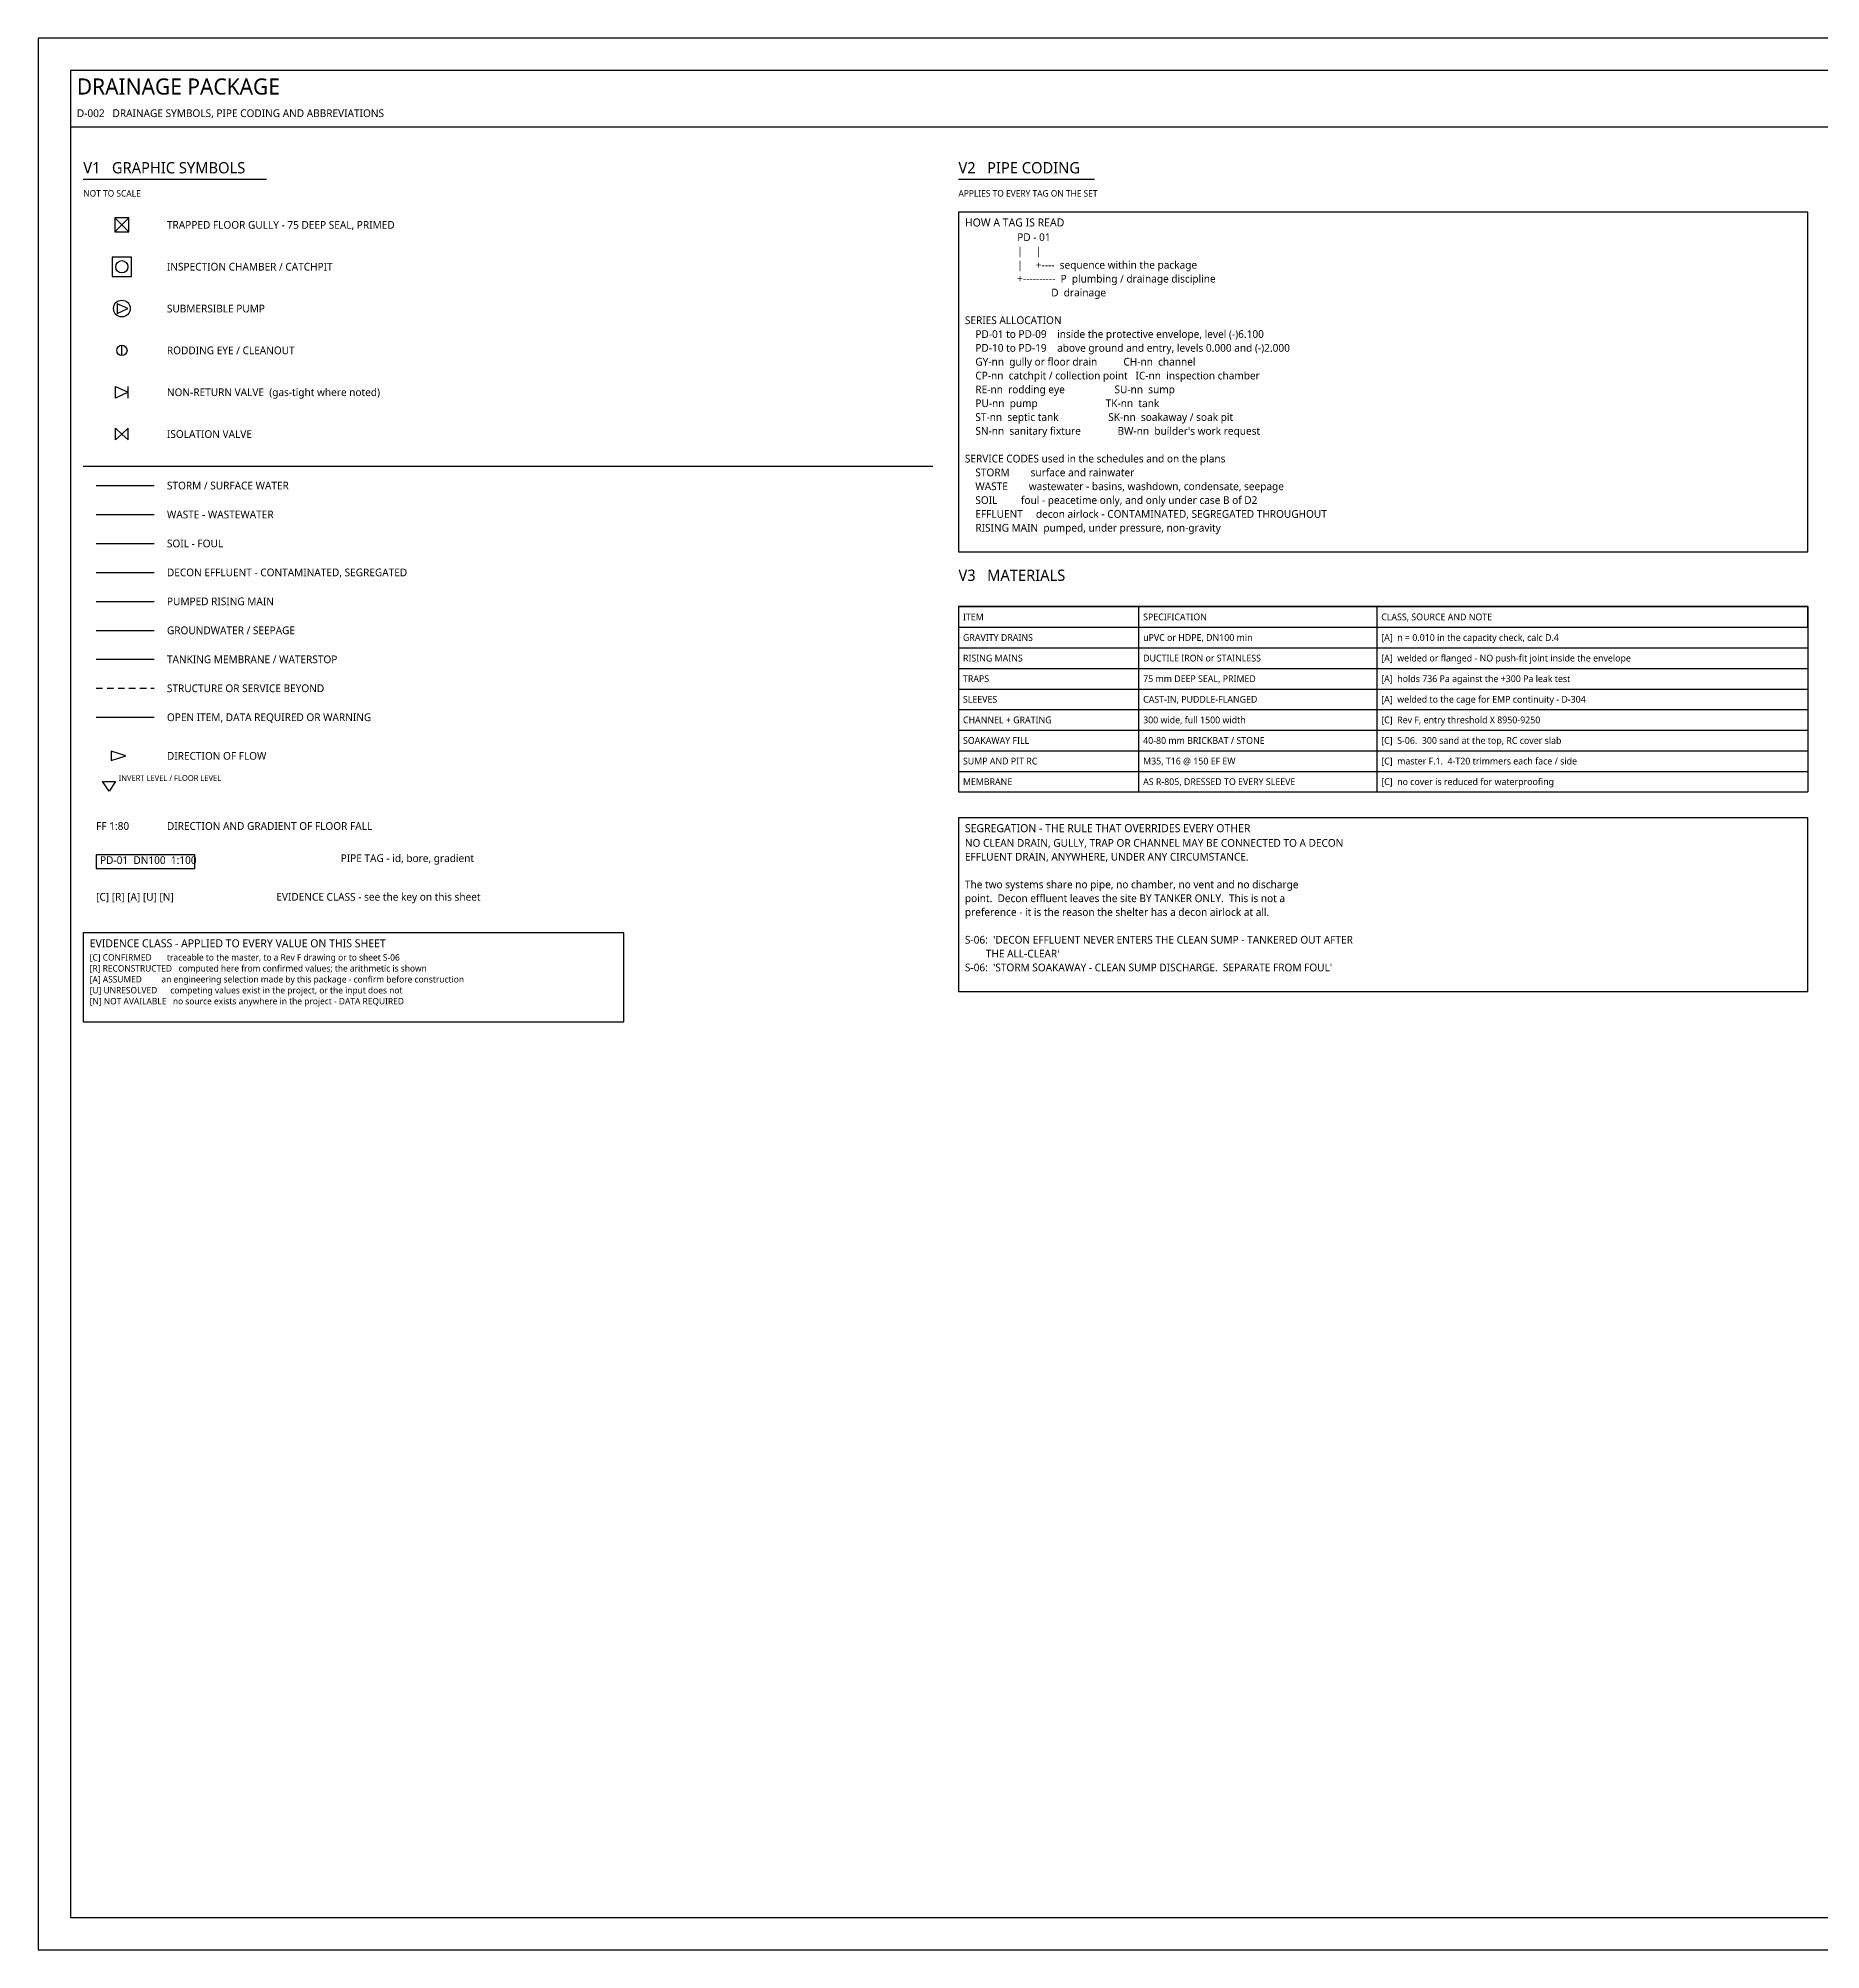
# Model space of a CAD drawing. Header units: millimetres. Extents: x 0 to 841, y 0 to 594.
# Drawn here: x 0 to 554, y 0 to 594 of the extents above; entities that cross this region are included whole.
import ezdxf

# ---------------------------------------------------------------- set-up
doc = ezdxf.new("R2010")
doc.units = ezdxf.units.MM
for name, color, linetype in [('M-ARCH-HIDDEN', 8, 'Continuous'), ('M-CALLOUT', 2, 'Continuous'), ('M-DAMPER', 6, 'Continuous'), ('M-FLAG', 1, 'Continuous'), ('M-TABLE', 7, 'Continuous'), ('M-TEXT', 7, 'Continuous'), ('M-TITLE', 7, 'Continuous'), ('M-WATERPROOF', 30, 'Continuous'), ('P-DRAIN-EFF', 6, 'Continuous'), ('P-DRAIN-RISING', 2, 'Continuous'), ('P-DRAIN-SEEP', 4, 'Continuous'), ('P-DRAIN-SOIL', 1, 'Continuous'), ('P-DRAIN-STORM', 5, 'Continuous'), ('P-DRAIN-WASTE', 3, 'Continuous'), ('P-EQUIP', 2, 'Continuous'), ('P-FLOW', 1, 'Continuous'), ('S-LEVEL', 4, 'Continuous'), ('S-NOTE', 7, 'Continuous'), ('S-TEXT', 7, 'Continuous'), ('S-TITLE', 7, 'Continuous')]:
    doc.layers.add(name, color=color, linetype=linetype)
doc.styles.add('OpenSans', font='OpenSans-Regular.ttf')

# ---------------------------------------------------------------- blocks, each defined once
blk = doc.blocks.new('GULLY')
at = {"layer": 'P-EQUIP'}
for p, q in [((-2.2, -2.2), (2.2, 2.2)), ((-2.2, 2.2), (2.2, -2.2))]:
    blk.add_line(p, q, dxfattribs=at)
blk.add_lwpolyline([(-2.2, -2.2), (2.2, -2.2), (2.2, 2.2), (-2.2, 2.2)], close=True, dxfattribs=at)
blk = doc.blocks.new('CHAMBER')
at = {"layer": 'P-EQUIP'}
blk.add_lwpolyline([(-3, -3), (3, -3), (3, 3), (-3, 3)], close=True, dxfattribs=at)
blk.add_circle((0, 0), 1.9, dxfattribs=at)
blk = doc.blocks.new('PUMP')
at = {"layer": 'P-EQUIP'}
blk.add_lwpolyline([(-1.5, -1.5), (1.9, 0), (-1.5, 1.5)], close=True, dxfattribs=at)
blk.add_circle((0, 0), 2.6, dxfattribs=at)
blk = doc.blocks.new('CLEANOUT')
at = {"layer": 'P-EQUIP'}
blk.add_line((0, -1.6), (0, 1.6), dxfattribs=at)
blk.add_circle((0, 0), 1.6, dxfattribs=at)
blk = doc.blocks.new('NRV')
at = {"layer": 'M-DAMPER'}
blk.add_line((2, -1.8), (2, 1.8), dxfattribs=at)
blk.add_lwpolyline([(-2, -1.8), (-2, 1.8), (2, 0)], close=True, dxfattribs=at)
blk = doc.blocks.new('VALVE')
at = {"layer": 'M-DAMPER'}
for points in [[(-2, -1.8), (-2, 1.8), (0, 0)], [(2, -1.8), (2, 1.8), (0, 0)]]:
    blk.add_lwpolyline(points, close=True, dxfattribs=at)
blk = doc.blocks.new('LEVELMK')
at = {"layer": 'S-LEVEL'}
blk.add_lwpolyline([(0, 0), (-2, 3), (2, 3), (0, 0)], close=True, dxfattribs=at)

msp = doc.modelspace()

# ---------------------------------------------------------------- linework, layer by layer
at = {"layer": 'M-ARCH-HIDDEN'}
for p, q in [((18, 392), (20, 392)), ((21.4, 392), (23.4, 392)), ((24.8, 392), (26.8, 392)), ((28.2, 392), (30.2, 392)), ((31.6, 392), (33.6, 392)), ((35, 392), (36, 392))]:
    msp.add_line(p, q, dxfattribs=at)
at = {"layer": 'M-CALLOUT'}
msp.add_lwpolyline([(18, 336), (48.672, 336), (48.672, 340.2), (18, 340.2)], close=True, dxfattribs=at)
at = {"layer": 'M-FLAG'}
msp.add_line((18, 383), (36, 383), dxfattribs=at)
at = {"layer": 'M-TABLE'}
for p, q in [((286, 417.375), (550, 417.375)), ((286, 417.375), (286, 359.775)), ((342, 417.375), (342, 359.775)), ((416, 417.375), (416, 359.775)), ((550, 417.375), (550, 359.775)), ((286, 404.575), (550, 404.575)), ((286, 398.175), (550, 398.175)), ((286, 391.775), (550, 391.775)), ((286, 385.375), (550, 385.375)), ((286, 378.975), (550, 378.975)), ((286, 372.575), (550, 372.575)), ((286, 366.175), (550, 366.175)), ((286, 359.775), (550, 359.775))]:
    msp.add_line(p, q, dxfattribs=at)
msp.add_lwpolyline([(286, 410.975), (550, 410.975), (550, 417.375), (286, 417.375)], close=True, dxfattribs=at)
at = {"layer": 'M-TITLE'}
for p, q in [((10, 566.5), (831, 566.5)), ((14, 461), (278, 461))]:
    msp.add_line(p, q, dxfattribs=at)
at = {"layer": 'M-WATERPROOF'}
msp.add_line((18, 401), (36, 401), dxfattribs=at)
at = {"layer": 'P-DRAIN-EFF'}
msp.add_line((18, 428), (36, 428), dxfattribs=at)
at = {"layer": 'P-DRAIN-RISING'}
msp.add_line((18, 419), (36, 419), dxfattribs=at)
at = {"layer": 'P-DRAIN-SEEP'}
msp.add_line((18, 410), (36, 410), dxfattribs=at)
at = {"layer": 'P-DRAIN-SOIL'}
msp.add_line((18, 437), (36, 437), dxfattribs=at)
at = {"layer": 'P-DRAIN-STORM'}
msp.add_line((18, 455), (36, 455), dxfattribs=at)
at = {"layer": 'P-DRAIN-WASTE'}
msp.add_line((18, 446), (36, 446), dxfattribs=at)
at = {"layer": 'P-FLOW'}
msp.add_lwpolyline([(27.2, 371), (22.72, 372.44), (22.72, 369.56)], close=True, dxfattribs=at)
at = {"layer": 'S-TITLE'}
for p, q in [((14, 550.2), (70.975, 550.2)), ((286, 550.2), (328.239, 550.2))]:
    msp.add_line(p, q, dxfattribs=at)
for points in [[(0, 0), (841, 0), (841, 594), (0, 594)], [(10, 10), (831, 10), (831, 584), (10, 584)], [(286, 434.375), (550, 434.375), (550, 540), (286, 540)], [(286, 297.75), (550, 297.75), (550, 351.775), (286, 351.775)], [(14, 288.375), (182, 288.375), (182, 316), (14, 316)]]:
    msp.add_lwpolyline(points, close=True, dxfattribs=at)

# ---------------------------------------------------------------- block references
for name, p in [('GULLY', (26, 536)), ('CHAMBER', (26, 523)), ('PUMP', (26, 510)), ('CLEANOUT', (26, 497)), ('NRV', (26, 484)), ('VALVE', (26, 471))]:
    msp.add_blockref(name, p)
at = {"layer": 'S-LEVEL'}
msp.add_blockref('LEVELMK', (22, 360), dxfattribs=at)

# ---------------------------------------------------------------- texts
at = {"layer": 'M-CALLOUT', "style": 'OpenSans'}
msp.add_text('PD-01  DN100  1:100', height=2.4, dxfattribs=at).set_placement((19.2, 337.4))
at = {"layer": 'M-FLAG', "style": 'OpenSans'}
msp.add_text('[C] [R] [A] [U] [N]', height=2.4, dxfattribs=at).set_placement((18, 326))
at = {"layer": 'M-TABLE', "style": 'OpenSans'}
for s, p in [('ITEM', (287.4, 413.125)), ('SPECIFICATION', (343.4, 413.125)), ('CLASS, SOURCE AND NOTE', (417.4, 413.125)), ('GRAVITY DRAINS', (287.4, 406.725)), ('uPVC or HDPE, DN100 min', (343.4, 406.725)), ('[A]  n = 0.010 in the capacity check, calc D.4', (417.4, 406.725)), ('RISING MAINS', (287.4, 400.325)), ('DUCTILE IRON or STAINLESS', (343.4, 400.325)), ('[A]  welded or flanged - NO push-fit joint inside the envelope', (417.4, 400.325)), ('TRAPS', (287.4, 393.925)), ('75 mm DEEP SEAL, PRIMED', (343.4, 393.925)), ('[A]  holds 736 Pa against the +300 Pa leak test', (417.4, 393.925)), ('SLEEVES', (287.4, 387.525)), ('CAST-IN, PUDDLE-FLANGED', (343.4, 387.525)), ('[A]  welded to the cage for EMP continuity - D-304', (417.4, 387.525)), ('CHANNEL + GRATING', (287.4, 381.125)), ('300 wide, full 1500 width', (343.4, 381.125)), ('[C]  Rev F, entry threshold X 8950-9250', (417.4, 381.125)), ('SOAKAWAY FILL', (287.4, 374.725)), ('40-80 mm BRICKBAT / STONE', (343.4, 374.725)), ('[C]  S-06.  300 sand at the top, RC cover slab', (417.4, 374.725)), ('SUMP AND PIT RC', (287.4, 368.325)), ('M35, T16 @ 150 EF EW', (343.4, 368.325)), ('[C]  master F.1.  4-T20 trimmers each face / side', (417.4, 368.325)), ('MEMBRANE', (287.4, 361.925)), ('AS R-805, DRESSED TO EVERY SLEEVE', (343.4, 361.925)), ('[C]  no cover is reduced for waterproofing', (417.4, 361.925))]:
    msp.add_text(s, height=2.1, dxfattribs=at).set_placement(p)
at = {"layer": 'M-TEXT', "style": 'OpenSans'}
for s, p in [('TRAPPED FLOOR GULLY - 75 DEEP SEAL, PRIMED', (40, 534.8)), ('INSPECTION CHAMBER / CATCHPIT', (40, 521.8)), ('SUBMERSIBLE PUMP', (40, 508.8)), ('RODDING EYE / CLEANOUT', (40, 495.8)), ('NON-RETURN VALVE  (gas-tight where noted)', (40, 482.8)), ('ISOLATION VALVE', (40, 469.8)), ('STORM / SURFACE WATER', (40, 453.8)), ('WASTE - WASTEWATER', (40, 444.8)), ('SOIL - FOUL', (40, 435.8)), ('DECON EFFLUENT - CONTAMINATED, SEGREGATED', (40, 426.8)), ('PUMPED RISING MAIN', (40, 417.8)), ('GROUNDWATER / SEEPAGE', (40, 408.8)), ('TANKING MEMBRANE / WATERSTOP', (40, 399.8)), ('STRUCTURE OR SERVICE BEYOND', (40, 390.8)), ('OPEN ITEM, DATA REQUIRED OR WARNING', (40, 381.8)), ('DIRECTION OF FLOW', (40, 369.8)), ('FF 1:80', (18, 348)), ('DIRECTION AND GRADIENT OF FLOOR FALL', (40, 348)), ('PIPE TAG - id, bore, gradient', (94, 338)), ('EVIDENCE CLASS - see the key on this sheet', (74, 326))]:
    msp.add_text(s, height=2.4, dxfattribs=at).set_placement(p)
at = {"layer": 'M-TITLE', "style": 'OpenSans'}
for s, height, p in [('DRAINAGE PACKAGE', 5, (12, 576.5)), ('D-002   DRAINAGE SYMBOLS, PIPE CODING AND ABBREVIATIONS', 2.4, (12, 569.5)), ('V3   MATERIALS', 3.5, (286, 425.375))]:
    msp.add_text(s, height=height, dxfattribs=at).set_placement(p)
at = {"layer": 'S-LEVEL', "style": 'OpenSans'}
msp.add_text('INVERT LEVEL / FLOOR LEVEL', height=1.8, dxfattribs=at).set_placement((25, 363.2))
at = {"layer": 'S-NOTE', "style": 'OpenSans'}
for s, height, p in [('                    PD - 01', 2.4, (288, 530.975)), ('                    |     |', 2.4, (288, 526.675)), ('                    |     +----  sequence within the package', 2.4, (288, 522.375)), ('                    +----------  P  plumbing / drainage discipline', 2.4, (288, 518.075)), ('                                 D  drainage', 2.4, (288, 513.775)), ('SERIES ALLOCATION', 2.4, (288, 505.175)), ('    PD-01 to PD-09    inside the protective envelope, level (-)6.100', 2.4, (288, 500.875)), ('    PD-10 to PD-19    above ground and entry, levels 0.000 and (-)2.000', 2.4, (288, 496.575)), ('    GY-nn  gully or floor drain          CH-nn  channel', 2.4, (288, 492.275)), ('    CP-nn  catchpit / collection point   IC-nn  inspection chamber', 2.4, (288, 487.975)), ('    RE-nn  rodding eye                   SU-nn  sump', 2.4, (288, 483.675)), ('    PU-nn  pump                          TK-nn  tank', 2.4, (288, 479.375)), ('    ST-nn  septic tank                   SK-nn  soakaway / soak pit', 2.4, (288, 475.075)), ("    SN-nn  sanitary fixture              BW-nn  builder's work request", 2.4, (288, 470.775)), ('SERVICE CODES used in the schedules and on the plans', 2.4, (288, 462.175)), ('    STORM        surface and rainwater', 2.4, (288, 457.875)), ('    WASTE        wastewater - basins, washdown, condensate, seepage', 2.4, (288, 453.575)), ('    SOIL         foul - peacetime only, and only under case B of D2', 2.4, (288, 449.275)), ('    EFFLUENT     decon airlock - CONTAMINATED, SEGREGATED THROUGHOUT', 2.4, (288, 444.975)), ('    RISING MAIN  pumped, under pressure, non-gravity', 2.4, (288, 440.675)), ('NO CLEAN DRAIN, GULLY, TRAP OR CHANNEL MAY BE CONNECTED TO A DECON', 2.4, (288, 342.75)), ('EFFLUENT DRAIN, ANYWHERE, UNDER ANY CIRCUMSTANCE.', 2.4, (288, 338.45)), ('The two systems share no pipe, no chamber, no vent and no discharge', 2.4, (288, 329.85)), ('point.  Decon effluent leaves the site BY TANKER ONLY.  This is not a', 2.4, (288, 325.55)), ('preference - it is the reason the shelter has a decon airlock at all.', 2.4, (288, 321.25)), ("S-06:  'DECON EFFLUENT NEVER ENTERS THE CLEAN SUMP - TANKERED OUT AFTER", 2.4, (288, 312.65)), ('[C] CONFIRMED       traceable to the master, to a Rev F drawing or to sheet S-06', 2, (16, 307.375)), ("        THE ALL-CLEAR'", 2.4, (288, 308.35)), ('[R] RECONSTRUCTED   computed here from confirmed values; the arithmetic is shown', 2, (16, 303.975)), ("S-06:  'STORM SOAKAWAY - CLEAN SUMP DISCHARGE.  SEPARATE FROM FOUL'", 2.4, (288, 304.05)), ('[A] ASSUMED         an engineering selection made by this package - confirm before construction', 2, (16, 300.575)), ('[U] UNRESOLVED      competing values exist in the project, or the input does not', 2, (16, 297.175)), ('[N] NOT AVAILABLE   no source exists anywhere in the project - DATA REQUIRED', 2, (16, 293.775))]:
    msp.add_text(s, height=height, dxfattribs=at).set_placement(p)
at = {"layer": 'S-TEXT', "style": 'OpenSans'}
for s, p in [('NOT TO SCALE', (14, 544.8)), ('APPLIES TO EVERY TAG ON THE SET', (286, 544.8))]:
    msp.add_text(s, height=2, dxfattribs=at).set_placement(p)
at = {"layer": 'S-TITLE', "style": 'OpenSans'}
for s, height, p in [('V1   GRAPHIC SYMBOLS', 3.5, (14, 552)), ('V2   PIPE CODING', 3.5, (286, 552)), ('HOW A TAG IS READ', 2.5, (288, 535.5)), ('SEGREGATION - THE RULE THAT OVERRIDES EVERY OTHER', 2.5, (288, 347.275)), ('EVIDENCE CLASS - APPLIED TO EVERY VALUE ON THIS SHEET', 2.5, (16, 311.5))]:
    msp.add_text(s, height=height, dxfattribs=at).set_placement(p)

doc.saveas('drawing.dxf')
